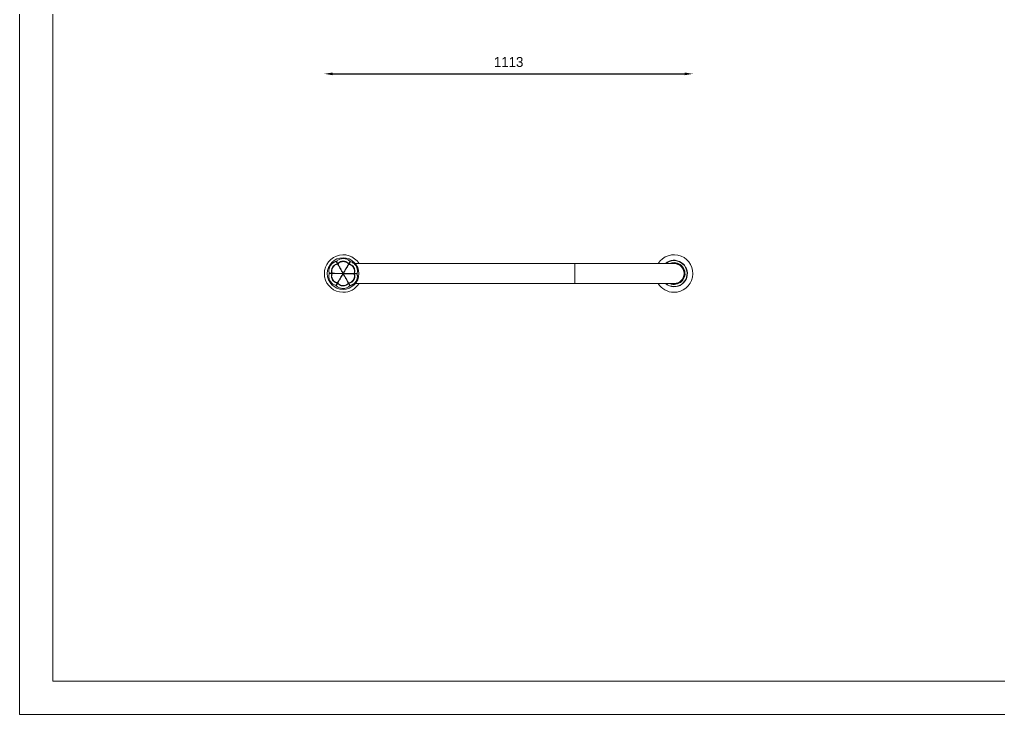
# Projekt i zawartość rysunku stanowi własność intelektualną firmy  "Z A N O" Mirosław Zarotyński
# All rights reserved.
# Model space of a CAD drawing. Header units: millimetres. Extents: x 500 to 6440, y -2006 to 2194.
# Drawn here: x 500 to 3461, y -2006 to 94 of the extents above; entities that cross this region are included whole.
import ezdxf

# ---------------------------------------------------------------- set-up
doc = ezdxf.new("R2010")
doc.units = ezdxf.units.MM
doc.header["$PDSIZE"] = -1
doc.layers.add('tabelka', color=155, linetype='Continuous')
doc.layers.add('WYMIAR', color=96, linetype='Continuous')
doc.dimstyles.new('1-1', dxfattribs={"dimtxt": 30, "dimasz": 25, "dimexe": 6.25, "dimexo": 30, "dimgap": 20.625, "dimtad": 1, "dimdec": 1, "dimtxsty": 'Standard', "dimcen": 0, "dimclrd": 2, "dimclre": 2, "dimclrt": 2, "dimadec": 0, "dimazin": 0, "dimtfac": 1, "dimtdec": 1, "dimtmove": 0, "dimatfit": 3, "dimfxl": 0, "dimarcsym": 0})

# ---------------------------------------------------------------- blocks, each defined once
blk = doc.blocks.new('*D17')
at = {"layer": 'Defpoints', "color": 0}
for p in [(2534.6, -69.8), (1421.1, -673.4), (2534.6, -673.4)]:
    blk.add_point(p, dxfattribs=at)
at = {"layer": 'WYMIAR', "color": 2, "lineweight": -2}
blk.add_line((1446.1, -69.8), (2509.6, -69.8), dxfattribs=at)
at = {"layer": 'WYMIAR', "color": 2}
for points in [[(1446.1, -65.7), (1446.1, -74), (1421.1, -69.8)], [(2509.6, -65.7), (2509.6, -74), (2534.6, -69.8)]]:
    blk.add_solid(points, dxfattribs=at)
at = {"layer": 'WYMIAR', "color": 2, "insert": (1977.8, -34.2), "char_height": 30, "attachment_point": 5}
blk.add_mtext('1113', dxfattribs=at)

msp = doc.modelspace()

# ---------------------------------------------------------------- linework, layer by layer
at = {"color": 7, "linetype": 'Continuous', "lineweight": 15}
for p, q in [((2177.82, -643.23), (1514.86, -643.23)), ((2477.82, -643.23), (2177.82, -643.23)), ((2177.82, -703.53), (2177.82, -643.23)), ((1460.92, -701.89), (1460.83, -702.03)), ((1494.06, -702.27), (1494.14, -702.42)), ((1514.86, -703.53), (2177.82, -703.53)), ((2177.82, -703.53), (2477.82, -703.53))]:
    msp.add_line(p, q, dxfattribs=at)
at = {"color": 7, "linetype": 'Continuous', "lineweight": 15, "flags": 128}
msp.add_lwpolyline([(2473.21, -643.23), (2474.87, -643.02), (2478.17, -642.88)], dxfattribs=at)
at = {"color": 7, "linetype": 'Continuous', "lineweight": 15}
msp.add_circle((1477.82, -673.38), 47.76, dxfattribs=at)
for centre, radius, start, end in [((1477.82, -673.38), 56.74, 32.10056, 269.34045), ((2477.82, -673.38), 56.74, 269.34045, 147.89944), ((1456.67, -635.75), 1.14, 283.42485, 315.20246), ((1456.67, -635.75), 1.19, 282.76683, 315.91408), ((1460.01, -641.69), 2.55, 294.92189, 303.75893), ((1460.98, -643.43), 1.14, 279.03276, 320.85976), ((1495.34, -643.83), 1.14, 219.03277, 260.85975), ((1496.36, -642.11), 2.55, 234.92189, 243.75893), ((1499.83, -636.25), 1.19, 222.76683, 255.91408), ((1499.83, -636.25), 1.14, 223.42485, 255.20246), ((2477.82, -673.38), 40.1, 269.34045, 131.24439), ((2477.82, -673.38), 39.22, 269.34045, 129.75437), ((2477.82, -673.38), 33.03, 245.91453, 89.34045), ((2477.82, -673.38), 33.03, 89.34045, 114.08547), ((2477.82, -673.38), 31.77, 251.62218, 89.34045), ((2477.82, -673.38), 31.77, 89.34045, 108.37782), ((2477.82, -673.38), 30.5, 261.31164, 89.34045), ((2477.82, -673.38), 30.15, 270, 90), ((2477.82, -673.38), 30.15, 0, 90), ((1434.66, -672.88), 1.14, 343.42485, 15.20246), ((1434.66, -672.88), 1.19, 342.76683, 15.91408), ((1441.47, -672.96), 2.55, 354.92189, 3.75893), ((1443.46, -672.99), 1.14, 339.03277, 20.85975), ((1473.17, -673.33), 2.69, 353.13576, 5.54463), ((1475.45, -677.38), 2.69, 53.13574, 65.54465), ((1475.54, -669.32), 2.69, 293.13576, 305.54463), ((1480.1, -677.44), 2.69, 113.13574, 125.54465), ((1480.19, -669.38), 2.69, 233.13576, 245.54463), ((1482.47, -673.43), 2.69, 173.13574, 185.54465), ((1512.18, -673.78), 1.14, 159.03277, 200.85975), ((1514.17, -673.8), 2.55, 174.92189, 183.75893), ((1520.98, -673.88), 1.19, 162.76683, 195.91408), ((1520.98, -673.88), 1.14, 163.42485, 195.20246), ((2477.82, -673.38), 30.15, 270, 0), ((1455.81, -710.51), 1.19, 42.76683, 75.91408), ((1455.81, -710.51), 1.14, 43.42485, 75.20246), ((1459.28, -704.65), 2.55, 54.92189, 63.75893), ((1460.3, -702.94), 1.14, 39.03277, 80.85975), ((1477.82, -673.38), 56.74, 269.34045, 327.89944), ((1494.66, -703.33), 1.14, 99.03276, 140.85976), ((1495.63, -705.07), 2.55, 114.92189, 123.75893), ((1498.97, -711.01), 1.19, 102.76683, 135.91408), ((1498.97, -711.01), 1.14, 103.42485, 135.20246), ((2477.82, -673.38), 56.74, 212.10056, 269.34045), ((2477.82, -673.38), 40.1, 228.75561, 269.34045), ((2477.82, -673.38), 39.22, 230.24563, 269.34045)]:
    msp.add_arc(centre, radius, start, end, dxfattribs=at)
for points, knots in [([(1456.27, -637.13), (1455.58, -637.33), (1453.95, -637.78), (1451.53, -638.74), (1448.97, -640.02), (1446.62, -641.56), (1444.36, -643.39), (1442.27, -645.45), (1440.36, -647.78), (1438.7, -650.3), (1437.31, -652.97), (1436.21, -655.78), (1435.39, -658.68), (1434.88, -661.66), (1434.68, -664.54), (1434.81, -667.29), (1435.17, -669.82), (1435.56, -671.47), (1435.74, -672.25)], [0, 0, 0, 0, 0.0477373, 0.1126575, 0.1725844, 0.2373862, 0.2989468, 0.3649088, 0.4312625, 0.4977678, 0.5642096, 0.6302261, 0.6967633, 0.763774, 0.8302192, 0.8873561, 0.9468025, 1, 1, 1, 1]), ([(1435.8, -672.56), (1435.44, -670.93), (1434.73, -667.66), (1434.76, -662.54), (1435.66, -657.44), (1437.48, -652.53), (1439.41, -649.28), (1441.56, -646.37), (1443.93, -643.77), (1447.77, -640.73), (1452.13, -638.32), (1455.33, -637.38), (1456.93, -636.91)], [0, 0, 0, 0, 0.108904, 0.2178138, 0.3307897, 0.4437682, 0.5557332, 0.574105, 0.6784099, 0.7827129, 0.8913593, 1, 1, 1, 1]), ([(1444.02, -672.8), (1443.72, -671.94), (1443.13, -670.21), (1442.62, -667.19), (1442.54, -663.76), (1443.12, -660.26), (1444.18, -657.08), (1445.4, -654.64), (1446.97, -652.23), (1448.95, -649.89), (1451.72, -647.55), (1454.88, -645.72), (1458.03, -644.54), (1460.16, -644.17), (1461.08, -644.01)], [0, 0, 0, 0, 0.0706739, 0.1425457, 0.2385623, 0.3377533, 0.4180544, 0.5000154, 0.5498527, 0.6428235, 0.7384644, 0.8312597, 0.9269205, 1, 1, 1, 1]), ([(1461.24, -644.77), (1460.67, -644.85), (1459.45, -645.01), (1457.66, -645.47), (1455.96, -646.06), (1454.12, -646.94), (1452.24, -648.18), (1450.3, -649.97), (1448.69, -651.89), (1447.35, -653.84), (1446.29, -655.6), (1445.36, -657.36), (1444.48, -659.34), (1443.76, -661.51), (1443.32, -663.9), (1443.24, -666.16), (1443.51, -668.43), (1443.99, -670.53), (1444.52, -671.9), (1444.77, -672.56)], [0, 0, 0, 0, 0.0490731, 0.1055832, 0.1545483, 0.1976738, 0.2715289, 0.3345878, 0.4073778, 0.4696902, 0.5222148, 0.5706568, 0.6274839, 0.6940819, 0.7522129, 0.8207076, 0.8750642, 0.9393435, 1, 1, 1, 1]), ([(1456.93, -636.91), (1456.93, -636.91), (1456.92, -636.88), (1456.93, -636.88), (1456.94, -636.87)], [0, 0, 0, 0, 0.0753771, 1, 1, 1, 1]), ([(1461.08, -644.01), (1460.97, -643.83), (1460.42, -642.91), (1459.5, -641.35), (1458.47, -639.6), (1457.68, -638.21), (1457.23, -637.44), (1457.01, -637.06), (1456.95, -636.95), (1456.93, -636.91)], [0, 0, 0, 0, 0.0540497, 0.2757592, 0.4974613, 0.7006373, 0.9038125, 0.9632409, 1, 1, 1, 1]), ([(1457.49, -636.57), (1457.49, -636.56), (1457.5, -636.55), (1457.52, -636.58), (1457.52, -636.58)], [0, 0, 0, 0, 0.9210436, 1, 1, 1, 1]), ([(1457.52, -636.58), (1458.74, -635.47), (1461.2, -633.21), (1465.63, -630.69), (1470.52, -628.9), (1475.68, -628.02), (1479.49, -628.07), (1483.06, -628.48), (1486.5, -629.21), (1491.03, -631.01), (1495.32, -633.58), (1497.73, -635.88), (1498.96, -637.06)], [0, 0, 0, 0, 0.1071828, 0.217816, 0.3289021, 0.4437737, 0.5557329, 0.5741038, 0.6769214, 0.7827109, 0.8896488, 1, 1, 1, 1]), ([(1457.52, -636.58), (1457.54, -636.62), (1457.71, -636.92), (1458.15, -637.71), (1458.97, -639.21), (1459.98, -641.08), (1460.83, -642.68), (1461.33, -643.63), (1461.43, -643.81)], [0, 0, 0, 0, 0.0367686, 0.2695893, 0.5024104, 0.7241697, 0.9459363, 1, 1, 1, 1]), ([(1461.19, -644.63), (1461.19, -644.63), (1461.19, -644.64), (1461.18, -644.61), (1461.16, -644.49), (1461.13, -644.3), (1461.1, -644.09), (1461.08, -644.01)], [0, 0, 0, 0, 0.0235234, 0.3013807, 0.4621223, 0.7763242, 1, 1, 1, 1]), ([(1461.24, -644.82), (1461.2, -644.75), (1461.09, -644.57), (1461.14, -644.62), (1461.16, -644.64)], [0, 0, 0, 0, 0.3816005, 1, 1, 1, 1]), ([(1476.6, -671.8), (1475.96, -670.76), (1475.14, -669.42), (1474.07, -667.55), (1472.94, -665.58), (1471.43, -662.87), (1469.74, -659.82), (1467.73, -656.21), (1465.56, -652.32), (1463.65, -648.93), (1462.33, -646.61), (1461.53, -645.28), (1461.32, -644.95), (1461.24, -644.82)], [0, 0, 0, 0, 0.0712747, 0.0914484, 0.1317969, 0.2126009, 0.2934242, 0.3748153, 0.5238588, 0.6764902, 0.7975019, 0.9203741, 1, 1, 1, 1]), ([(1461.43, -643.81), (1462.02, -643.13), (1463.22, -641.75), (1465.58, -639.8), (1468.52, -638.02), (1471.83, -636.76), (1475.12, -636.1), (1478.42, -635.9), (1481.94, -636.23), (1485.49, -637.18), (1488.8, -638.74), (1492.07, -640.97), (1493.88, -643.04), (1494.89, -644.2)], [0, 0, 0, 0, 0.070686, 0.1425702, 0.2386033, 0.3378112, 0.4181262, 0.5001012, 0.5952432, 0.6931609, 0.7855404, 0.8807296, 1, 1, 1, 1]), ([(1461.43, -643.81), (1461.49, -643.87), (1461.65, -644), (1461.79, -644.13), (1461.89, -644.22), (1461.9, -644.23), (1461.91, -644.23)], [0, 0, 0, 0, 0.2237434, 0.5380459, 0.6988387, 1, 1, 1, 1]), ([(1461.93, -644.21), (1461.92, -644.17), (1461.9, -644.12), (1462, -644.3), (1462.04, -644.38)], [0, 0, 0, 0, 0.5974085, 1, 1, 1, 1]), ([(1494.31, -644.72), (1493.95, -644.26), (1493.2, -643.29), (1491.91, -641.96), (1490.55, -640.79), (1488.87, -639.64), (1486.86, -638.63), (1484.33, -637.84), (1481.87, -637.41), (1479.51, -637.23), (1477.45, -637.19), (1475.47, -637.26), (1473.31, -637.48), (1471.07, -637.95), (1468.78, -638.76), (1466.79, -639.83), (1464.95, -641.19), (1463.38, -642.66), (1462.45, -643.8), (1462, -644.35)], [0, 0, 0, 0, 0.0490731, 0.1055832, 0.1545483, 0.1976738, 0.2715289, 0.3345878, 0.4073778, 0.4696902, 0.5222148, 0.5706568, 0.6274839, 0.6940819, 0.7522129, 0.8207076, 0.8750642, 0.9393435, 1, 1, 1, 1]), ([(1462.04, -644.38), (1462.11, -644.51), (1462.28, -644.85), (1463, -646.23), (1464.27, -648.53), (1466.18, -651.93), (1468.37, -655.79), (1470.44, -659.42), (1472.16, -662.46), (1473.69, -665.16), (1474.79, -667.15), (1475.83, -669.04), (1476.55, -670.43), (1477.1, -671.51)], [0, 0, 0, 0, 0.0797302, 0.2007283, 0.3235865, 0.4726161, 0.6252271, 0.7060435, 0.7874232, 0.868218, 0.9085619, 0.9287334, 1, 1, 1, 1]), ([(1478.58, -671.53), (1479.16, -670.46), (1479.91, -669.08), (1480.99, -667.22), (1482.14, -665.26), (1483.73, -662.6), (1485.52, -659.6), (1487.65, -656.06), (1489.93, -652.24), (1491.92, -648.89), (1493.26, -646.58), (1494.01, -645.22), (1494.2, -644.88), (1494.27, -644.74)], [0, 0, 0, 0, 0.07127469, 0.09144838, 0.13179689, 0.21260086, 0.29342416, 0.37481532, 0.52385876, 0.67649017, 0.79750194, 0.92037413, 1, 1, 1, 1]), ([(1495.05, -645.21), (1494.97, -645.34), (1494.76, -645.66), (1493.93, -646.97), (1492.57, -649.22), (1490.58, -652.57), (1488.33, -656.4), (1486.22, -660.01), (1484.45, -663.02), (1482.88, -665.7), (1481.71, -667.64), (1480.59, -669.49), (1479.74, -670.8), (1479.08, -671.83)], [0, 0, 0, 0, 0.0797302, 0.2007283, 0.3235865, 0.4726161, 0.6252271, 0.7060435, 0.7874232, 0.868218, 0.9085619, 0.9287334, 1, 1, 1, 1]), ([(1494.27, -644.74), (1494.31, -644.68), (1494.4, -644.49), (1494.39, -644.55), (1494.38, -644.58)], [0, 0, 0, 0, 0.381599, 1, 1, 1, 1]), ([(1494.4, -644.6), (1494.4, -644.6), (1494.4, -644.61), (1494.42, -644.59), (1494.51, -644.51), (1494.66, -644.38), (1494.82, -644.25), (1494.89, -644.2)], [0, 0, 0, 0, 0.0211936, 0.2990611, 0.4621171, 0.7763221, 1, 1, 1, 1]), ([(1494.89, -644.2), (1494.99, -644.01), (1495.51, -643.08), (1496.4, -641.5), (1497.41, -639.73), (1498.2, -638.35), (1498.65, -637.58), (1498.87, -637.2), (1498.94, -637.1), (1498.96, -637.06)], [0, 0, 0, 0, 0.0540497, 0.2757592, 0.4974613, 0.7006373, 0.9038125, 0.9632409, 1, 1, 1, 1]), ([(1495.14, -645.03), (1495.16, -645.01), (1495.2, -644.97), (1495.09, -645.14), (1495.05, -645.21)], [0, 0, 0, 0, 0.5974101, 1, 1, 1, 1]), ([(1510.89, -673.33), (1511.1, -672.8), (1511.57, -671.65), (1512.08, -669.88), (1512.41, -668.11), (1512.57, -666.08), (1512.44, -663.83), (1511.86, -661.25), (1510.99, -658.9), (1509.98, -656.77), (1508.98, -654.97), (1507.92, -653.28), (1506.65, -651.53), (1505.13, -649.82), (1503.28, -648.24), (1501.36, -647.05), (1499.27, -646.14), (1497.2, -645.51), (1495.76, -645.28), (1495.05, -645.17)], [0, 0, 0, 0, 0.0490731, 0.1055832, 0.1545483, 0.1976738, 0.2715289, 0.3345878, 0.4073778, 0.4696902, 0.5222148, 0.5706568, 0.6274839, 0.6940819, 0.7522129, 0.8207076, 0.8750642, 0.9393435, 1, 1, 1, 1]), ([(1495.23, -644.4), (1495.21, -644.48), (1495.17, -644.69), (1495.14, -644.88), (1495.11, -645.01), (1495.11, -645.02), (1495.11, -645.02)], [0, 0, 0, 0, 0.22373803, 0.53803301, 0.70113547, 1, 1, 1, 1]), ([(1499.54, -637.4), (1499.52, -637.44), (1499.34, -637.74), (1498.88, -638.51), (1497.99, -639.97), (1496.87, -641.78), (1495.91, -643.31), (1495.34, -644.22), (1495.23, -644.4)], [0, 0, 0, 0, 0.0367686, 0.2695893, 0.5024104, 0.7241697, 0.9459363, 1, 1, 1, 1]), ([(1495.23, -644.4), (1496.13, -644.57), (1497.92, -644.93), (1500.81, -646), (1503.81, -647.66), (1506.56, -649.91), (1508.77, -652.41), (1510.26, -654.69), (1511.57, -657.26), (1512.6, -660.15), (1513.24, -663.73), (1513.24, -667.36), (1512.69, -670.68), (1511.95, -672.69), (1511.63, -673.57)], [0, 0, 0, 0, 0.0712775, 0.1425492, 0.2401434, 0.3377514, 0.4188775, 0.5000173, 0.5498568, 0.6441755, 0.7384669, 0.8326905, 0.9269173, 1, 1, 1, 1]), ([(1498.96, -637.06), (1498.96, -637.05), (1498.98, -637.03), (1498.99, -637.04), (1499, -637.04)], [0, 0, 0, 0, 0.0790925, 1, 1, 1, 1]), ([(1499.54, -637.36), (1499.55, -637.37), (1499.56, -637.37), (1499.54, -637.4), (1499.54, -637.4)], [0, 0, 0, 0, 0.9239038, 1, 1, 1, 1]), ([(1499.54, -637.4), (1501.11, -637.9), (1504.3, -638.91), (1508.7, -641.48), (1512.69, -644.82), (1516.03, -648.85), (1517.9, -652.17), (1519.33, -655.47), (1520.41, -658.81), (1521.11, -663.64), (1521.04, -668.64), (1520.25, -671.88), (1519.85, -673.53)], [0, 0, 0, 0, 0.1071828, 0.217816, 0.3289021, 0.4437737, 0.5557329, 0.5741038, 0.6769214, 0.7827109, 0.8896488, 1, 1, 1, 1]), ([(1519.9, -673.32), (1519.95, -673.15), (1520.28, -672.04), (1520.7, -670.02), (1521.09, -667.19), (1521.13, -664.39), (1520.88, -661.49), (1520.34, -658.59), (1519.49, -655.69), (1518.34, -652.9), (1516.91, -650.25), (1515.21, -647.77), (1513.27, -645.47), (1511.09, -643.37), (1508.74, -641.54), (1506.27, -640.04), (1503.67, -638.83), (1501.62, -638.03), (1500.4, -637.69), (1500.13, -637.61)], [0, 0, 0, 0, 0.0115603, 0.0772873, 0.1362101, 0.200539, 0.2620201, 0.3280915, 0.3947275, 0.4611903, 0.5267368, 0.5924841, 0.6587818, 0.7252403, 0.7917627, 0.8548154, 0.9157034, 0.981795, 1, 1, 1, 1]), ([(1456.1, -709.36), (1454.5, -708.85), (1451.32, -707.84), (1446.9, -705.25), (1442.93, -701.92), (1439.59, -697.89), (1437.74, -694.6), (1436.3, -691.28), (1435.23, -687.93), (1434.52, -683.08), (1434.61, -678.1), (1435.4, -674.86), (1435.79, -673.24)], [0, 0, 0, 0, 0.108904, 0.2178138, 0.3307897, 0.4437682, 0.5557332, 0.574105, 0.6784099, 0.7827129, 0.8913593, 1, 1, 1, 1]), ([(1435.79, -673.24), (1435.79, -673.24), (1435.76, -673.23), (1435.76, -673.22), (1435.76, -673.21)], [0, 0, 0, 0, 0.07909251, 1, 1, 1, 1]), ([(1435.77, -672.58), (1435.77, -672.57), (1435.77, -672.56), (1435.8, -672.56), (1435.8, -672.56)], [0, 0, 0, 0, 0.92355988, 1, 1, 1, 1]), ([(1444.01, -673.19), (1443.8, -673.19), (1442.73, -673.21), (1440.92, -673.23), (1438.89, -673.24), (1437.29, -673.24), (1436.4, -673.24), (1435.96, -673.24), (1435.84, -673.24), (1435.79, -673.24)], [0, 0, 0, 0, 0.0540497, 0.2757592, 0.4974613, 0.7006373, 0.9038125, 0.9632409, 1, 1, 1, 1]), ([(1435.8, -672.56), (1435.85, -672.56), (1436.18, -672.56), (1437.07, -672.58), (1438.78, -672.62), (1440.91, -672.68), (1442.72, -672.74), (1443.81, -672.79), (1444.02, -672.8)], [0, 0, 0, 0, 0.0367659, 0.2652114, 0.5024137, 0.720403, 0.9459403, 1, 1, 1, 1]), ([(1460.41, -702.36), (1459.52, -702.19), (1457.73, -701.84), (1454.86, -700.77), (1451.85, -699.12), (1449.1, -696.87), (1446.88, -694.36), (1445.38, -692.09), (1444.08, -689.52), (1443.04, -686.64), (1442.4, -683.07), (1442.4, -679.42), (1442.94, -676.1), (1443.69, -674.07), (1444.01, -673.19)], [0, 0, 0, 0, 0.0706739, 0.1425457, 0.2385623, 0.3377533, 0.4180544, 0.5000154, 0.5498527, 0.6428235, 0.7384644, 0.8312597, 0.9269205, 1, 1, 1, 1]), ([(1444.75, -673.44), (1444.54, -673.97), (1444.07, -675.11), (1443.56, -676.88), (1443.23, -678.65), (1443.07, -680.68), (1443.2, -682.93), (1443.78, -685.51), (1444.65, -687.86), (1445.66, -689.99), (1446.66, -691.8), (1447.72, -693.48), (1448.99, -695.23), (1450.51, -696.95), (1452.36, -698.52), (1454.28, -699.71), (1456.37, -700.62), (1458.44, -701.25), (1459.88, -701.48), (1460.59, -701.6)], [0, 0, 0, 0, 0.0490731, 0.1055832, 0.1545483, 0.1976738, 0.2715289, 0.3345878, 0.4073778, 0.4696902, 0.5222148, 0.5706568, 0.6274839, 0.6940819, 0.7522129, 0.8207076, 0.8750642, 0.9393435, 1, 1, 1, 1]), ([(1444.61, -673.41), (1444.61, -673.41), (1444.61, -673.41), (1444.59, -673.4), (1444.47, -673.36), (1444.29, -673.29), (1444.09, -673.22), (1444.01, -673.19)], [0, 0, 0, 0, 0.0211936, 0.2990611, 0.4621171, 0.7763221, 1, 1, 1, 1]), ([(1444.02, -672.8), (1444.1, -672.77), (1444.29, -672.7), (1444.47, -672.64), (1444.6, -672.59), (1444.61, -672.59), (1444.62, -672.59)], [0, 0, 0, 0, 0.223738, 0.538033, 0.7011355, 1, 1, 1, 1]), ([(1444.8, -673.45), (1444.72, -673.46), (1444.51, -673.46), (1444.57, -673.45), (1444.6, -673.44)], [0, 0, 0, 0, 0.3815998, 1, 1, 1, 1]), ([(1444.61, -672.56), (1444.58, -672.55), (1444.52, -672.53), (1444.73, -672.54), (1444.81, -672.55)], [0, 0, 0, 0, 0.5974093, 1, 1, 1, 1]), ([(1475.84, -673.65), (1474.62, -673.68), (1473.05, -673.72), (1470.9, -673.72), (1468.63, -673.71), (1465.53, -673.66), (1462.04, -673.6), (1457.91, -673.53), (1453.45, -673.46), (1449.56, -673.42), (1446.89, -673.41), (1445.34, -673.44), (1444.95, -673.45), (1444.8, -673.45)], [0, 0, 0, 0, 0.07127469, 0.09144838, 0.13179689, 0.21260086, 0.29342416, 0.37481532, 0.52385876, 0.67649017, 0.79750194, 0.92037413, 1, 1, 1, 1]), ([(1444.81, -672.55), (1444.96, -672.56), (1445.34, -672.57), (1446.89, -672.64), (1449.52, -672.69), (1453.42, -672.74), (1457.86, -672.77), (1462.04, -672.8), (1465.53, -672.82), (1468.64, -672.85), (1470.91, -672.89), (1473.06, -672.93), (1474.62, -673.01), (1475.84, -673.07)], [0, 0, 0, 0, 0.0797302, 0.2007283, 0.3235865, 0.4726161, 0.6252271, 0.7060435, 0.7874232, 0.868218, 0.9085619, 0.9287334, 1, 1, 1, 1]), ([(1460.59, -701.55), (1460.67, -701.43), (1460.88, -701.1), (1461.71, -699.79), (1463.07, -697.54), (1465.06, -694.19), (1467.31, -690.36), (1469.42, -686.76), (1471.19, -683.75), (1472.76, -681.07), (1473.93, -679.12), (1475.05, -677.28), (1475.9, -675.96), (1476.56, -674.94)], [0, 0, 0, 0, 0.0797302, 0.2007283, 0.3235865, 0.4726161, 0.6252271, 0.7060435, 0.7874232, 0.868218, 0.9085619, 0.9287334, 1, 1, 1, 1]), ([(1477.06, -675.23), (1476.48, -676.31), (1475.73, -677.68), (1474.65, -679.54), (1473.5, -681.51), (1471.91, -684.17), (1470.12, -687.16), (1467.99, -690.7), (1465.71, -694.53), (1463.72, -697.88), (1462.38, -700.18), (1461.63, -701.54), (1461.44, -701.88), (1461.37, -702.02)], [0, 0, 0, 0, 0.07127469, 0.09144838, 0.13179689, 0.21260086, 0.29342416, 0.37481532, 0.52385876, 0.67649017, 0.79750194, 0.92037413, 1, 1, 1, 1]), ([(1476.56, -674.94), (1476.52, -674.92), (1476.42, -674.87), (1476.28, -674.76), (1476.13, -674.62), (1475.99, -674.44), (1475.9, -674.23), (1475.85, -674.01), (1475.82, -673.83), (1475.83, -673.7), (1475.84, -673.65)], [0, 0, 0, 0, 0.08356294, 0.22735259, 0.33375417, 0.46869346, 0.65460955, 0.7552044, 0.8970145, 1, 1, 1, 1]), ([(1475.84, -673.07), (1475.84, -673.02), (1475.83, -672.91), (1475.86, -672.73), (1475.91, -672.54), (1475.99, -672.32), (1476.13, -672.14), (1476.29, -671.99), (1476.43, -671.87), (1476.55, -671.82), (1476.6, -671.8)], [0, 0, 0, 0, 0.0835629, 0.2273526, 0.3337542, 0.4686935, 0.6546095, 0.7552089, 0.8970199, 1, 1, 1, 1]), ([(1475.84, -673.07), (1476.06, -673.11), (1476.49, -673.2), (1476.94, -673.32), (1477.16, -673.37), (1477.16, -673.37)], [0, 0, 0, 0, 0.5031282, 0.9926675, 1, 1, 1, 1]), ([(1477.16, -673.37), (1477.16, -673.37), (1476.93, -673.42), (1476.49, -673.53), (1476.06, -673.61), (1475.84, -673.65)], [0, 0, 0, 0, 0.0073325, 0.4968712, 1, 1, 1, 1]), ([(1477.16, -673.37), (1477.06, -673.43), (1476.88, -673.52), (1476.66, -673.66), (1476.5, -673.77), (1476.39, -673.87), (1476.33, -673.94), (1476.3, -674), (1476.29, -674.04), (1476.3, -674.13), (1476.35, -674.22), (1476.41, -674.31), (1476.47, -674.35), (1476.53, -674.37), (1476.7, -674.35), (1477.03, -674.22), (1477.31, -674.05), (1477.48, -673.95)], [0, 0, 0, 0, 0.130677, 0.2332031, 0.3035237, 0.3518973, 0.4003161, 0.4125124, 0.4296795, 0.4508197, 0.5111967, 0.5526054, 0.5733799, 0.5901296, 0.6246326, 0.7670331, 1, 1, 1, 1]), ([(1477.5, -672.8), (1477.4, -672.74), (1477.23, -672.64), (1477, -672.51), (1476.82, -672.44), (1476.69, -672.39), (1476.59, -672.37), (1476.53, -672.37), (1476.48, -672.38), (1476.42, -672.44), (1476.35, -672.53), (1476.31, -672.63), (1476.3, -672.69), (1476.32, -672.76), (1476.42, -672.89), (1476.7, -673.11), (1476.98, -673.27), (1477.16, -673.37)], [0, 0, 0, 0, 0.1306748, 0.2332016, 0.3035226, 0.3518966, 0.4003141, 0.4125118, 0.4296788, 0.4508197, 0.5111967, 0.5526054, 0.5733799, 0.5901296, 0.6246326, 0.7670331, 1, 1, 1, 1]), ([(1476.56, -674.94), (1476.71, -674.77), (1477, -674.44), (1477.33, -674.12), (1477.48, -673.95), (1477.48, -673.95)], [0, 0, 0, 0, 0.5031282, 0.9926675, 1, 1, 1, 1]), ([(1477.5, -672.8), (1477.49, -672.8), (1477.34, -672.63), (1477.02, -672.31), (1476.74, -671.97), (1476.6, -671.8)], [0, 0, 0, 0, 0.0073325, 0.4968712, 1, 1, 1, 1]), ([(1477.48, -673.95), (1477.48, -673.95), (1477.41, -674.17), (1477.29, -674.61), (1477.14, -675.02), (1477.06, -675.23)], [0, 0, 0, 0, 0.0073325, 0.4968712, 1, 1, 1, 1]), ([(1478.54, -675.25), (1478.5, -675.27), (1478.4, -675.34), (1478.24, -675.41), (1478.04, -675.46), (1477.82, -675.49), (1477.62, -675.47), (1477.42, -675.42), (1477.25, -675.36), (1477.12, -675.28), (1477.06, -675.23)], [0, 0, 0, 0, 0.083576, 0.2273882, 0.3338064, 0.4687668, 0.654712, 0.7109752, 0.8548604, 1, 1, 1, 1]), ([(1477.1, -671.51), (1477.14, -671.49), (1477.24, -671.42), (1477.4, -671.36), (1477.6, -671.3), (1477.82, -671.27), (1478.02, -671.29), (1478.22, -671.34), (1478.39, -671.4), (1478.52, -671.49), (1478.58, -671.53)], [0, 0, 0, 0, 0.083576, 0.2273882, 0.3338064, 0.4687668, 0.654712, 0.7109752, 0.8548604, 1, 1, 1, 1]), ([(1477.1, -671.51), (1477.17, -671.72), (1477.32, -672.14), (1477.43, -672.59), (1477.49, -672.8), (1477.5, -672.8)], [0, 0, 0, 0, 0.5031282, 0.9926675, 1, 1, 1, 1]), ([(1477.48, -673.95), (1477.48, -673.95), (1477.48, -674.08), (1477.47, -674.29), (1477.48, -674.55), (1477.5, -674.74), (1477.53, -674.87), (1477.56, -674.95), (1477.59, -675.02), (1477.64, -675.04), (1477.71, -675.07), (1477.81, -675.08), (1477.92, -675.06), (1477.98, -675.04), (1478.03, -674.99), (1478.09, -674.84), (1478.15, -674.48), (1478.15, -674.16), (1478.14, -673.96)], [0, 0, 0, 0, 0.002193, 0.1452695, 0.2432033, 0.3103913, 0.3566384, 0.3967903, 0.4170848, 0.4376347, 0.4508155, 0.5111929, 0.5526019, 0.5733766, 0.5901264, 0.6246297, 0.7670313, 1, 1, 1, 1]), ([(1478.16, -672.81), (1478.16, -672.81), (1478.16, -672.69), (1478.17, -672.47), (1478.16, -672.21), (1478.14, -672.03), (1478.11, -671.9), (1478.08, -671.81), (1478.05, -671.75), (1478, -671.72), (1477.93, -671.69), (1477.83, -671.69), (1477.72, -671.7), (1477.66, -671.72), (1477.61, -671.77), (1477.55, -671.93), (1477.49, -672.28), (1477.49, -672.6), (1477.5, -672.8)], [0, 0, 0, 0, 0.00219303, 0.14526953, 0.24320332, 0.31039132, 0.35663837, 0.39679034, 0.41708485, 0.43763472, 0.45081551, 0.51119293, 0.55260194, 0.57337663, 0.59012645, 0.62462972, 0.76703127, 1, 1, 1, 1]), ([(1478.14, -673.96), (1478.24, -674.02), (1478.41, -674.13), (1478.64, -674.25), (1478.82, -674.33), (1478.95, -674.37), (1479.05, -674.4), (1479.11, -674.39), (1479.16, -674.38), (1479.22, -674.32), (1479.29, -674.24), (1479.33, -674.14), (1479.34, -674.07), (1479.32, -674.01), (1479.22, -673.87), (1478.94, -673.65), (1478.66, -673.49), (1478.48, -673.39)], [0, 0, 0, 0, 0.1306748, 0.2332016, 0.3035226, 0.3518966, 0.4003141, 0.4125118, 0.4296788, 0.4508197, 0.5111967, 0.5526054, 0.5733799, 0.5901296, 0.6246326, 0.7670331, 1, 1, 1, 1]), ([(1478.54, -675.25), (1478.47, -675.04), (1478.32, -674.62), (1478.21, -674.18), (1478.15, -673.96), (1478.14, -673.96)], [0, 0, 0, 0, 0.5031282, 0.9926675, 1, 1, 1, 1]), ([(1478.14, -673.96), (1478.15, -673.96), (1478.3, -674.13), (1478.62, -674.46), (1478.9, -674.79), (1479.04, -674.97)], [0, 0, 0, 0, 0.0073325, 0.4968712, 1, 1, 1, 1]), ([(1478.16, -672.81), (1478.16, -672.81), (1478.23, -672.59), (1478.35, -672.15), (1478.5, -671.74), (1478.58, -671.53)], [0, 0, 0, 0, 0.0073325, 0.4968712, 1, 1, 1, 1]), ([(1479.08, -671.83), (1478.93, -671.99), (1478.64, -672.33), (1478.31, -672.65), (1478.16, -672.81), (1478.16, -672.81)], [0, 0, 0, 0, 0.5031282, 0.9926675, 1, 1, 1, 1]), ([(1478.48, -673.39), (1478.58, -673.34), (1478.76, -673.24), (1478.98, -673.1), (1479.14, -672.99), (1479.25, -672.9), (1479.31, -672.83), (1479.34, -672.77), (1479.35, -672.72), (1479.34, -672.64), (1479.29, -672.54), (1479.23, -672.45), (1479.17, -672.41), (1479.11, -672.39), (1478.94, -672.42), (1478.61, -672.55), (1478.33, -672.71), (1478.16, -672.81)], [0, 0, 0, 0, 0.130677, 0.2332031, 0.3035237, 0.3518973, 0.4003161, 0.4125124, 0.4296795, 0.4508197, 0.5111967, 0.5526054, 0.5733799, 0.5901296, 0.6246326, 0.7670331, 1, 1, 1, 1]), ([(1478.48, -673.39), (1478.48, -673.39), (1478.71, -673.34), (1479.15, -673.23), (1479.58, -673.15), (1479.8, -673.11)], [0, 0, 0, 0, 0.0073325, 0.4968712, 1, 1, 1, 1]), ([(1479.8, -673.69), (1479.58, -673.65), (1479.15, -673.57), (1478.7, -673.44), (1478.48, -673.39), (1478.48, -673.39)], [0, 0, 0, 0, 0.5031282, 0.9926675, 1, 1, 1, 1]), ([(1493.6, -702.39), (1493.53, -702.25), (1493.36, -701.91), (1492.64, -700.54), (1491.37, -698.23), (1489.46, -694.83), (1487.27, -690.97), (1485.2, -687.34), (1483.48, -684.31), (1481.95, -681.6), (1480.85, -679.62), (1479.81, -677.73), (1479.09, -676.34), (1478.54, -675.25)], [0, 0, 0, 0, 0.0797302, 0.2007283, 0.3235865, 0.4726161, 0.6252271, 0.7060435, 0.7874232, 0.868218, 0.9085619, 0.9287334, 1, 1, 1, 1]), ([(1479.8, -673.69), (1479.8, -673.74), (1479.81, -673.86), (1479.78, -674.03), (1479.73, -674.23), (1479.65, -674.44), (1479.51, -674.62), (1479.35, -674.78), (1479.21, -674.89), (1479.09, -674.94), (1479.04, -674.97)], [0, 0, 0, 0, 0.0835629, 0.2273526, 0.3337542, 0.4686935, 0.6546095, 0.7552089, 0.8970199, 1, 1, 1, 1]), ([(1479.04, -674.97), (1479.68, -676), (1480.5, -677.34), (1481.57, -679.21), (1482.7, -681.18), (1484.21, -683.89), (1485.9, -686.94), (1487.91, -690.55), (1490.08, -694.44), (1491.99, -697.84), (1493.31, -700.15), (1494.11, -701.48), (1494.32, -701.81), (1494.4, -701.95)], [0, 0, 0, 0, 0.0712747, 0.0914484, 0.1317969, 0.2126009, 0.2934242, 0.3748153, 0.5238588, 0.6764902, 0.7975019, 0.9203741, 1, 1, 1, 1]), ([(1479.08, -671.83), (1479.12, -671.84), (1479.22, -671.9), (1479.36, -672.01), (1479.51, -672.15), (1479.65, -672.33), (1479.74, -672.53), (1479.79, -672.75), (1479.82, -672.93), (1479.81, -673.06), (1479.8, -673.11)], [0, 0, 0, 0, 0.08356294, 0.22735259, 0.33375417, 0.46869346, 0.65460955, 0.7552044, 0.8970145, 1, 1, 1, 1]), ([(1479.8, -673.11), (1481.02, -673.08), (1482.59, -673.04), (1484.74, -673.05), (1487.01, -673.06), (1490.11, -673.1), (1493.6, -673.16), (1497.73, -673.23), (1502.19, -673.3), (1506.08, -673.34), (1508.75, -673.35), (1510.3, -673.32), (1510.69, -673.31), (1510.84, -673.31)], [0, 0, 0, 0, 0.0712747, 0.0914484, 0.1317969, 0.2126009, 0.2934242, 0.3748153, 0.5238588, 0.6764902, 0.7975019, 0.9203741, 1, 1, 1, 1]), ([(1510.83, -674.21), (1510.68, -674.21), (1510.3, -674.19), (1508.75, -674.12), (1506.12, -674.07), (1502.22, -674.03), (1497.78, -673.99), (1493.6, -673.97), (1490.11, -673.94), (1487, -673.92), (1484.73, -673.88), (1482.58, -673.83), (1481.02, -673.76), (1479.8, -673.69)], [0, 0, 0, 0, 0.0797302, 0.2007283, 0.3235865, 0.4726161, 0.6252271, 0.7060435, 0.7874232, 0.868218, 0.9085619, 0.9287334, 1, 1, 1, 1]), ([(1494.4, -701.99), (1494.97, -701.91), (1496.19, -701.75), (1497.98, -701.3), (1499.68, -700.7), (1501.52, -699.83), (1503.4, -698.58), (1505.34, -696.79), (1506.95, -694.87), (1508.29, -692.92), (1509.35, -691.16), (1510.28, -689.4), (1511.16, -687.43), (1511.88, -685.25), (1512.32, -682.86), (1512.4, -680.6), (1512.13, -678.33), (1511.65, -676.23), (1511.12, -674.86), (1510.87, -674.2)], [0, 0, 0, 0, 0.0490731, 0.1055832, 0.1545483, 0.1976738, 0.2715289, 0.3345878, 0.4073778, 0.4696902, 0.5222148, 0.5706568, 0.6274839, 0.6940819, 0.7522129, 0.8207076, 0.8750642, 0.9393435, 1, 1, 1, 1]), ([(1511.62, -673.97), (1511.92, -674.82), (1512.51, -676.55), (1513.02, -679.57), (1513.1, -683.01), (1512.52, -686.51), (1511.46, -689.69), (1510.24, -692.12), (1508.67, -694.53), (1506.69, -696.87), (1503.92, -699.21), (1500.76, -701.04), (1497.61, -702.23), (1495.48, -702.6), (1494.56, -702.76)], [0, 0, 0, 0, 0.0706739, 0.1425457, 0.2385623, 0.3377533, 0.4180544, 0.5000154, 0.5498527, 0.6428235, 0.7384644, 0.8312597, 0.9269205, 1, 1, 1, 1]), ([(1519.84, -674.2), (1520.2, -675.81), (1520.92, -679.08), (1520.89, -684.17), (1519.99, -689.3), (1518.17, -694.21), (1516.23, -697.48), (1514.09, -700.37), (1511.73, -702.98), (1507.91, -706), (1503.54, -708.44), (1500.34, -709.38), (1498.71, -709.85)], [0, 0, 0, 0, 0.1071828, 0.217816, 0.3289021, 0.4437737, 0.5557329, 0.5741038, 0.6769214, 0.7827109, 0.8896488, 1, 1, 1, 1]), ([(1499.45, -709.6), (1500.11, -709.42), (1501.71, -708.97), (1504.11, -708.02), (1506.68, -706.74), (1509.03, -705.2), (1511.29, -703.37), (1513.37, -701.31), (1515.28, -698.98), (1516.94, -696.46), (1518.33, -693.79), (1519.44, -690.99), (1520.25, -688.09), (1520.76, -685.12), (1520.96, -682.24), (1520.84, -679.46), (1520.46, -676.81), (1520.04, -675.06), (1519.83, -674.19)], [0, 0, 0, 0, 0.0452058, 0.110224, 0.1700365, 0.2344942, 0.2954869, 0.3611197, 0.4270786, 0.4932321, 0.5593866, 0.6249657, 0.6908924, 0.7572703, 0.8232935, 0.8809777, 0.9406809, 1, 1, 1, 1]), ([(1511.03, -674.2), (1511.07, -674.21), (1511.12, -674.23), (1510.91, -674.22), (1510.83, -674.21)], [0, 0, 0, 0, 0.5974093, 1, 1, 1, 1]), ([(1510.84, -673.31), (1510.92, -673.31), (1511.13, -673.3), (1511.07, -673.32), (1511.04, -673.32)], [0, 0, 0, 0, 0.3815998, 1, 1, 1, 1]), ([(1511.62, -673.97), (1511.54, -674), (1511.35, -674.06), (1511.17, -674.13), (1511.04, -674.17), (1511.03, -674.17), (1511.02, -674.17)], [0, 0, 0, 0, 0.223738, 0.538033, 0.7011355, 1, 1, 1, 1]), ([(1511.03, -673.35), (1511.03, -673.35), (1511.03, -673.35), (1511.05, -673.36), (1511.17, -673.4), (1511.35, -673.47), (1511.55, -673.54), (1511.63, -673.57)], [0, 0, 0, 0, 0.0211936, 0.2990611, 0.4621171, 0.7763221, 1, 1, 1, 1]), ([(1519.84, -674.2), (1519.77, -674.2), (1519.4, -674.2), (1518.48, -674.18), (1516.85, -674.14), (1514.89, -674.08), (1513.22, -674.03), (1512.1, -673.99), (1511.75, -673.97), (1511.62, -673.97)], [0, 0, 0, 0, 0.0572652, 0.2798236, 0.5023827, 0.7060428, 0.909707, 0.9677699, 1, 1, 1, 1]), ([(1511.63, -673.57), (1511.75, -673.57), (1512.77, -673.55), (1514.6, -673.53), (1516.76, -673.52), (1518.48, -673.52), (1519.41, -673.52), (1519.77, -673.53), (1519.85, -673.53)], [0, 0, 0, 0, 0.0322359, 0.2605184, 0.4974958, 0.7162865, 0.9427246, 1, 1, 1, 1]), ([(1519.87, -674.18), (1519.87, -674.19), (1519.87, -674.2), (1519.84, -674.2), (1519.84, -674.2)], [0, 0, 0, 0, 0.9233013, 1, 1, 1, 1]), ([(1519.85, -673.53), (1519.85, -673.53), (1519.88, -673.53), (1519.88, -673.54), (1519.88, -673.55)], [0, 0, 0, 0, 0.0776551, 1, 1, 1, 1]), ([(1456.1, -709.4), (1456.09, -709.39), (1456.08, -709.39), (1456.1, -709.36), (1456.1, -709.36)], [0, 0, 0, 0, 0.9210436, 1, 1, 1, 1]), ([(1456.1, -709.36), (1456.14, -709.3), (1456.32, -708.99), (1456.8, -708.19), (1457.65, -706.8), (1458.68, -705.13), (1459.56, -703.72), (1460.16, -702.77), (1460.34, -702.47), (1460.41, -702.36)], [0, 0, 0, 0, 0.0572652, 0.2798236, 0.5023827, 0.7060428, 0.909707, 0.9677699, 1, 1, 1, 1]), ([(1456.68, -709.71), (1456.68, -709.71), (1456.66, -709.73), (1456.65, -709.73), (1456.64, -709.72)], [0, 0, 0, 0, 0.0790925, 1, 1, 1, 1]), ([(1460.75, -702.56), (1460.69, -702.67), (1460.19, -703.58), (1459.29, -705.17), (1458.22, -707.06), (1457.37, -708.53), (1456.9, -709.33), (1456.72, -709.64), (1456.68, -709.71)], [0, 0, 0, 0, 0.0322382, 0.2648696, 0.4974905, 0.7201058, 0.9427204, 1, 1, 1, 1]), ([(1498.12, -710.18), (1496.9, -711.29), (1494.44, -713.55), (1490.01, -716.07), (1485.12, -717.86), (1479.96, -718.74), (1476.15, -718.7), (1472.58, -718.29), (1469.14, -717.55), (1464.61, -715.75), (1460.32, -713.18), (1457.91, -710.88), (1456.68, -709.71)], [0, 0, 0, 0, 0.1071828, 0.217816, 0.3289021, 0.4437737, 0.5557329, 0.5741038, 0.6769214, 0.7827109, 0.8896488, 1, 1, 1, 1]), ([(1460.41, -702.36), (1460.43, -702.28), (1460.47, -702.07), (1460.51, -701.85), (1460.53, -701.74), (1460.53, -701.74), (1460.53, -701.74)], [0, 0, 0, 0, 0.22373458, 0.55169705, 0.83026944, 1, 1, 1, 1]), ([(1460.5, -701.73), (1460.48, -701.76), (1460.44, -701.8), (1460.55, -701.62), (1460.59, -701.55)], [0, 0, 0, 0, 0.5974101, 1, 1, 1, 1]), ([(1461.24, -702.16), (1461.24, -702.16), (1461.24, -702.16), (1461.15, -702.23), (1460.98, -702.37), (1460.82, -702.51), (1460.75, -702.56)], [0, 0, 0, 0, 0.1697285, 0.4483006, 0.7762621, 1, 1, 1, 1]), ([(1494.21, -702.95), (1493.62, -703.63), (1492.42, -705.01), (1490.06, -706.96), (1487.12, -708.74), (1483.81, -710), (1480.52, -710.67), (1477.22, -710.86), (1473.7, -710.53), (1470.15, -709.58), (1466.84, -708.03), (1463.57, -705.79), (1461.76, -703.72), (1460.75, -702.56)], [0, 0, 0, 0, 0.07068603, 0.14257017, 0.23860327, 0.33781123, 0.41812616, 0.50010117, 0.59524317, 0.69316094, 0.78554039, 0.88072964, 1, 1, 1, 1]), ([(1461.37, -702.02), (1461.33, -702.09), (1461.24, -702.27), (1461.25, -702.21), (1461.26, -702.18)], [0, 0, 0, 0, 0.381599, 1, 1, 1, 1]), ([(1461.33, -702.04), (1461.69, -702.5), (1462.44, -703.48), (1463.73, -704.8), (1465.09, -705.97), (1466.77, -707.13), (1468.78, -708.14), (1471.31, -708.92), (1473.77, -709.35), (1476.13, -709.54), (1478.19, -709.58), (1480.17, -709.5), (1482.33, -709.28), (1484.57, -708.81), (1486.86, -708), (1488.85, -706.94), (1490.69, -705.57), (1492.26, -704.1), (1493.19, -702.96), (1493.64, -702.41)], [0, 0, 0, 0, 0.04907313, 0.10558322, 0.15454833, 0.19767379, 0.27152888, 0.33458776, 0.40737784, 0.46969025, 0.52221475, 0.57065683, 0.6274839, 0.69408187, 0.75221287, 0.82070762, 0.87506417, 0.93934346, 1, 1, 1, 1]), ([(1493.71, -702.55), (1493.72, -702.59), (1493.74, -702.64), (1493.64, -702.46), (1493.6, -702.39)], [0, 0, 0, 0, 0.5974085, 1, 1, 1, 1]), ([(1494.21, -702.95), (1494.15, -702.89), (1493.99, -702.75), (1493.82, -702.61), (1493.73, -702.53), (1493.73, -702.53), (1493.73, -702.53)], [0, 0, 0, 0, 0.2237346, 0.5516971, 0.8302694, 1, 1, 1, 1]), ([(1498.12, -710.18), (1498.08, -710.12), (1497.91, -709.8), (1497.46, -708.99), (1496.68, -707.56), (1495.75, -705.84), (1494.96, -704.36), (1494.44, -703.37), (1494.27, -703.06), (1494.21, -702.95)], [0, 0, 0, 0, 0.0572652, 0.2798236, 0.5023827, 0.7060428, 0.909707, 0.9677699, 1, 1, 1, 1]), ([(1494.4, -701.95), (1494.44, -702.01), (1494.55, -702.19), (1494.5, -702.15), (1494.48, -702.12)], [0, 0, 0, 0, 0.3816005, 1, 1, 1, 1]), ([(1494.45, -702.13), (1494.45, -702.13), (1494.45, -702.13), (1494.47, -702.24), (1494.51, -702.46), (1494.54, -702.67), (1494.56, -702.76)], [0, 0, 0, 0, 0.1697285, 0.4483006, 0.7762621, 1, 1, 1, 1]), ([(1494.56, -702.76), (1494.62, -702.86), (1495.15, -703.75), (1496.08, -705.32), (1497.18, -707.2), (1498.03, -708.67), (1498.49, -709.47), (1498.67, -709.79), (1498.71, -709.85)], [0, 0, 0, 0, 0.0322382, 0.2648696, 0.4974905, 0.7201058, 0.9427204, 1, 1, 1, 1]), ([(1498.15, -710.2), (1498.15, -710.2), (1498.14, -710.21), (1498.12, -710.19), (1498.12, -710.18)], [0, 0, 0, 0, 0.9210436, 1, 1, 1, 1]), ([(1498.71, -709.85), (1498.71, -709.85), (1498.72, -709.88), (1498.71, -709.89), (1498.7, -709.89)], [0, 0, 0, 0, 0.07532654, 1, 1, 1, 1])]:
    msp.add_open_spline(points, degree=3, knots=knots, dxfattribs=at)
at = {"layer": 'tabelka', "lineweight": 5}
for points in [[(500.24, 2194.17), (6440.24, 2194.17), (6440.24, -2005.83), (500.24, -2005.83)], [(600.24, 2094.17), (6340.24, 2094.17), (6340.24, -1905.83), (600.24, -1905.83)]]:
    msp.add_lwpolyline(points, close=True, dxfattribs=at)

# ---------------------------------------------------------------- dimensions: what is measured, and where the dimension line sits
at = {"layer": 'WYMIAR'}
dim = msp.add_linear_dim(base=(2534.56, -69.84), p1=(1421.08, -673.38), p2=(2534.56, -673.38), text='1113', dimstyle='1-1', override={"dimse1": 1, "dimse2": 1}, dxfattribs=at)
dim.commit()
dim.dimension.update_dxf_attribs({"geometry": '*D17', "text_midpoint": (1977.82, -34.21)})

doc.saveas('drawing.dxf')
